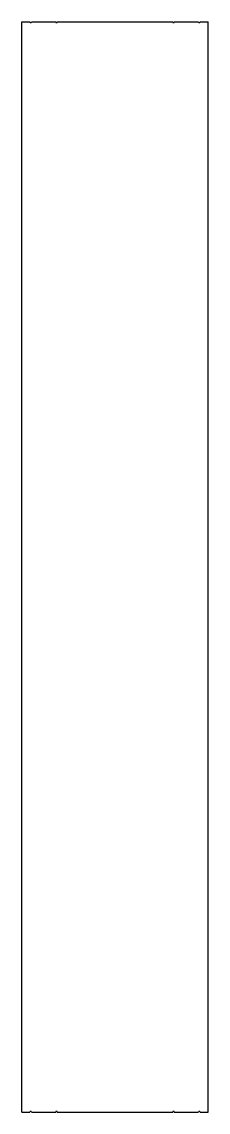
# Model space of a CAD drawing. Header units: millimetres. Extents: x -220 to 720, y -5500 to 0.
import ezdxf

# ---------------------------------------------------------------- set-up
doc = ezdxf.new("R2010")
doc.units = ezdxf.units.MM

msp = doc.modelspace()

# ---------------------------------------------------------------- linework, layer by layer
at = {"color": 7, "linetype": 'Continuous', "lineweight": 25}
for p, q in [((-220, -5500), (-220, 0)), ((-220, 0), (-179, 0)), ((-171, 0), (-49, 0)), ((-41, 0), (541, 0)), ((549, 0), (671, 0)), ((679, 0), (720, 0)), ((720, -5500), (720, 0)), ((-220, -5500), (-179, -5500)), ((-171, -5500), (-49, -5500)), ((-41, -5500), (541, -5500)), ((549, -5500), (671, -5500)), ((679, -5500), (720, -5500))]:
    msp.add_line(p, q, dxfattribs=at)
for centre, start, end in [((-175, 0), 180, 0), ((-45, 0), 180, 0), ((545, 0), 180, 0), ((675, 0), 180, 0), ((-175, -5500), 0, 180), ((-45, -5500), 0, 180), ((545, -5500), 0, 180), ((675, -5500), 0, 180)]:
    msp.add_arc(centre, 4, start, end, dxfattribs=at)

doc.saveas('drawing.dxf')
